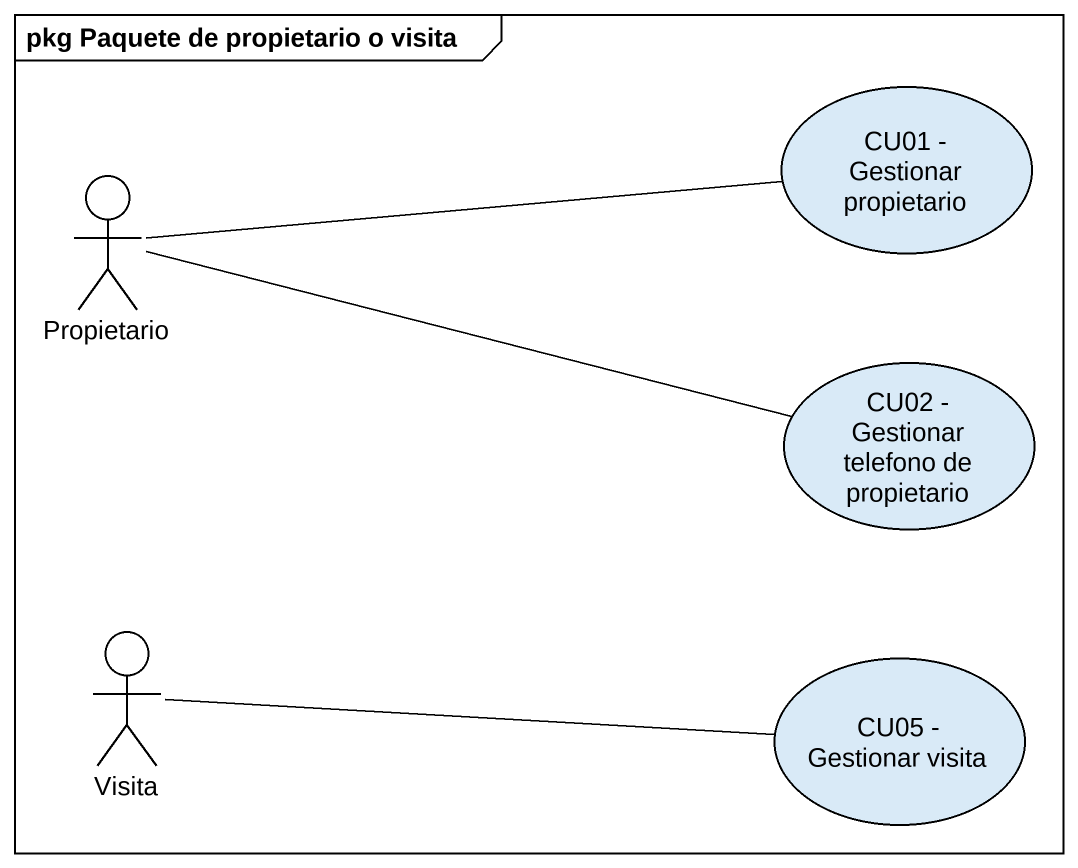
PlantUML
@startuml
mainframe pkg Paquete de propietario o visita
usecase "CU01 - Gestionar propietario" as CU01_Gestionar_propietario
actor Propietario
usecase "CU02 - Gestionar telefono de propietario" as CU02_Gestionar_telefono_de
actor Visita
usecase "CU05 - Gestionar visita" as CU05_Gestionar_visita
Propietario -right- CU01_Gestionar_propietario
Propietario -right- CU02_Gestionar_telefono_de
Visita -right- CU05_Gestionar_visita
@enduml
